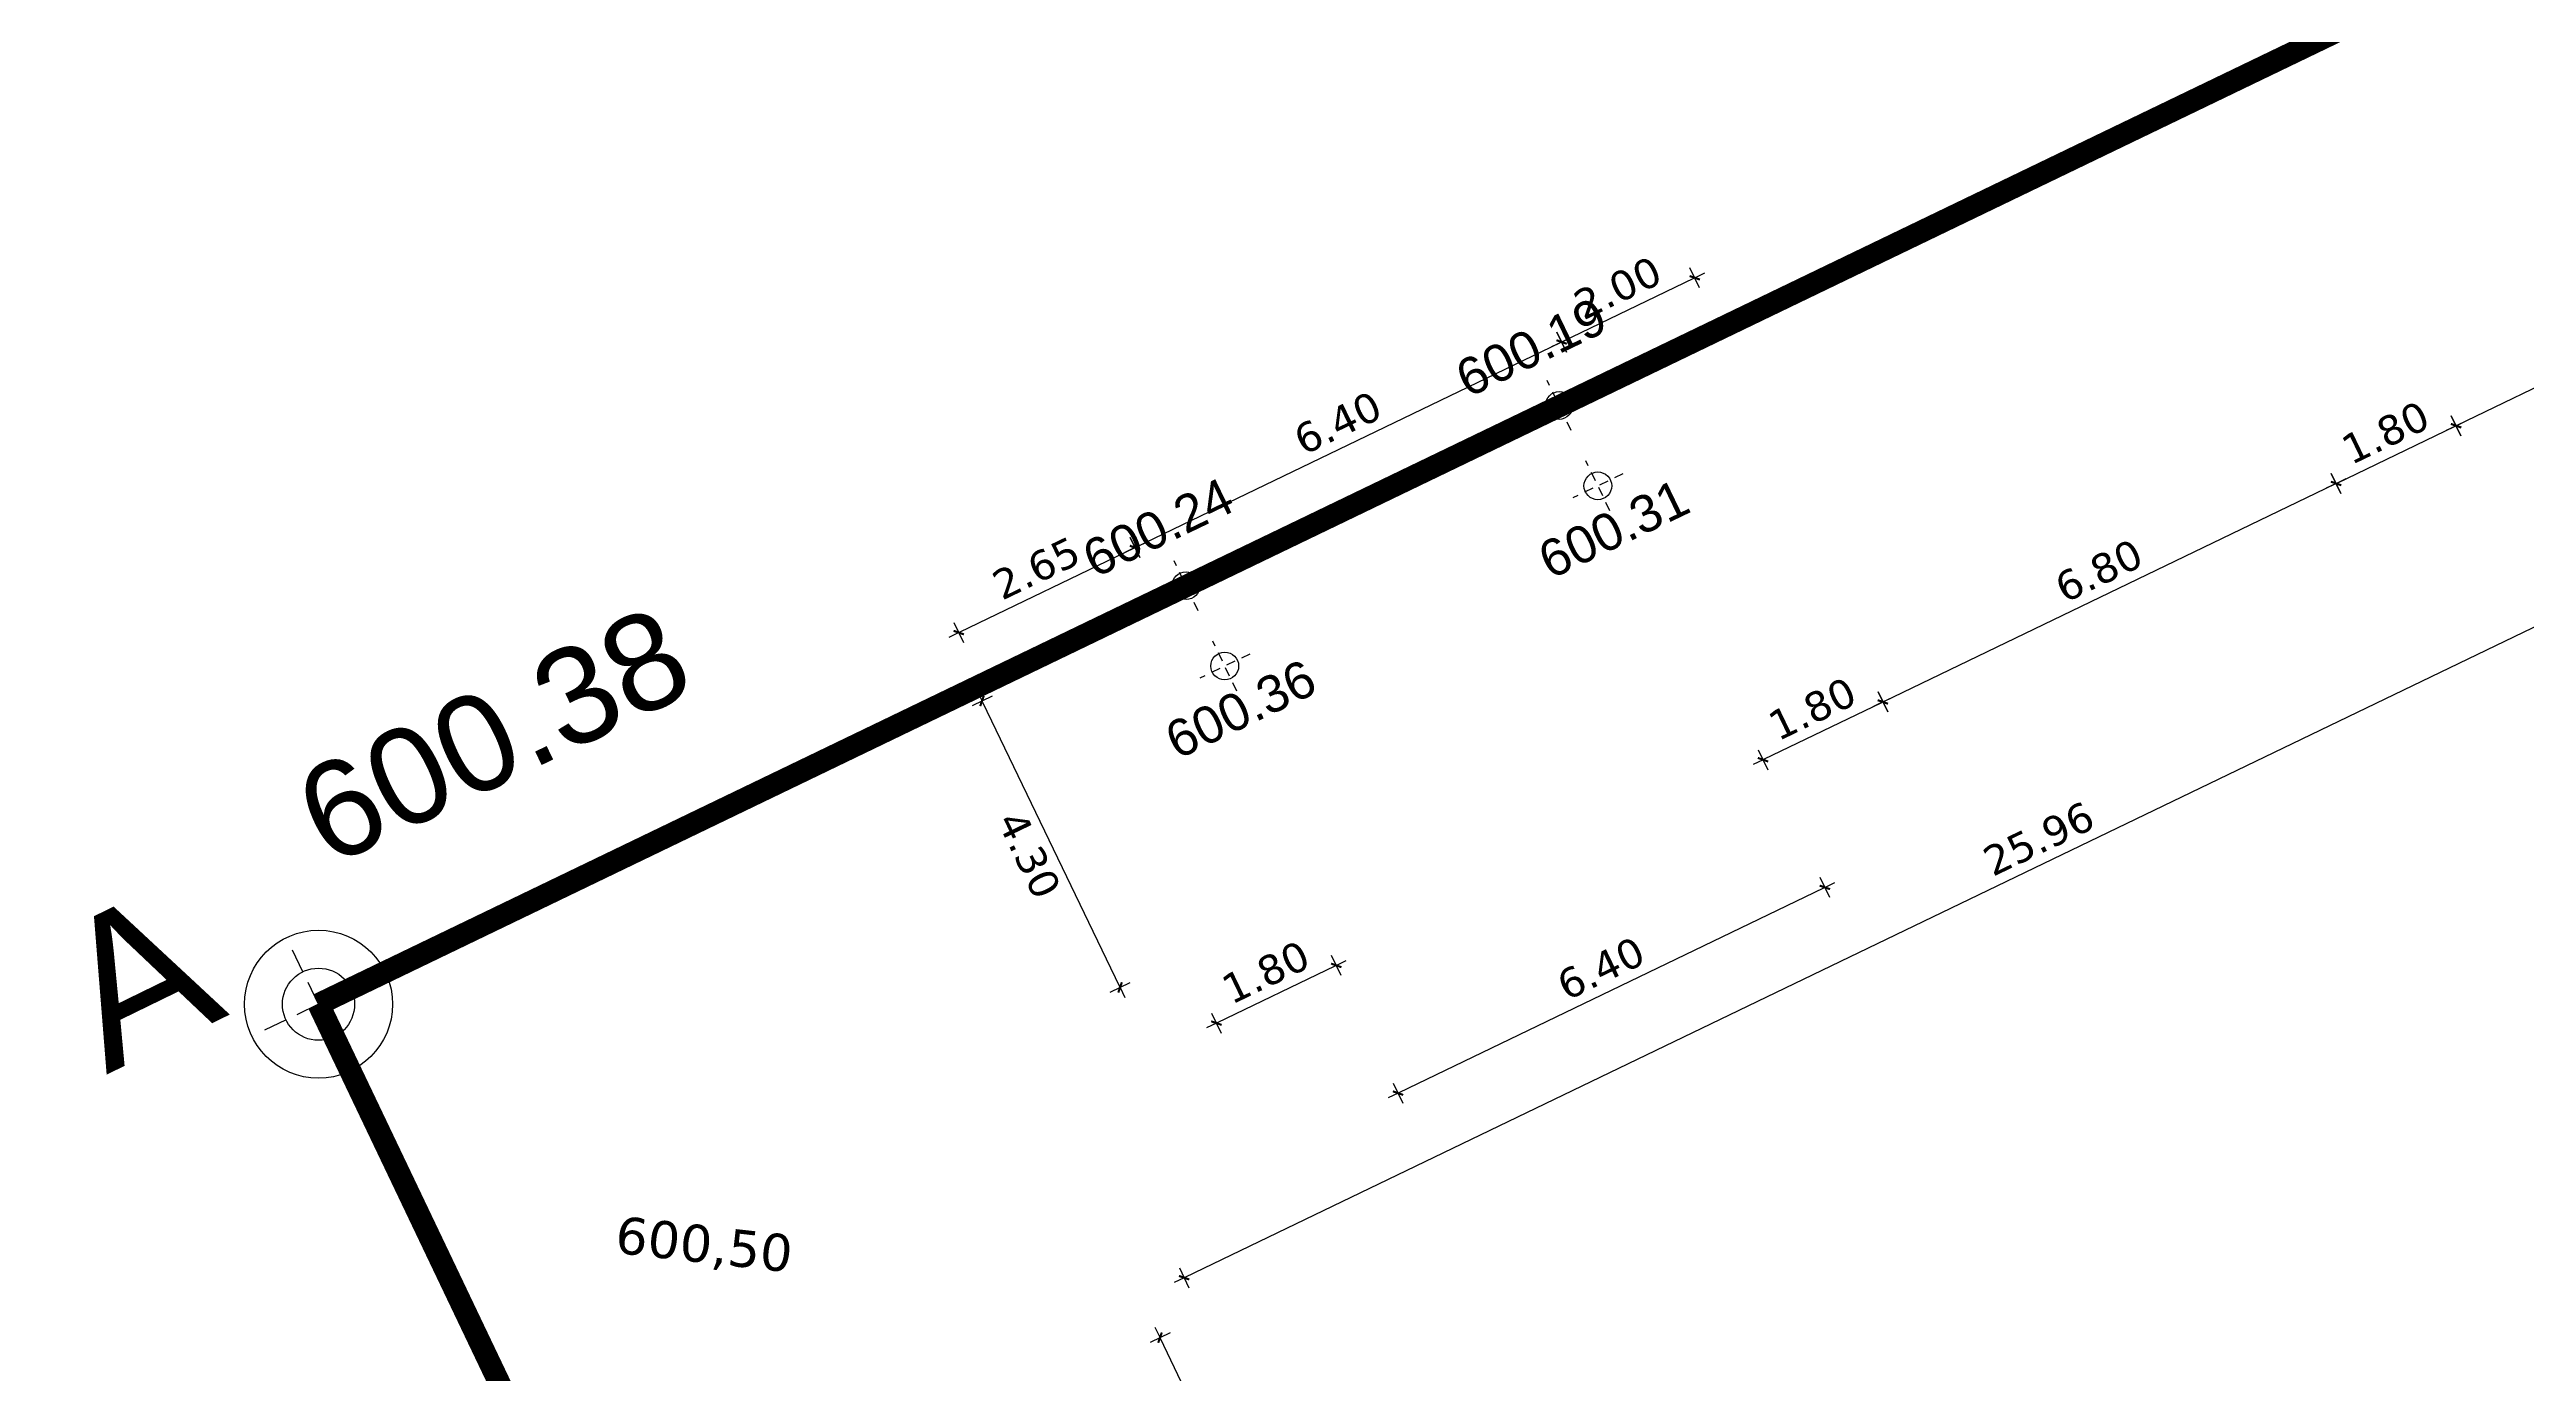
# Model space of a CAD drawing. Header units: metres. Extents: x 679716 to 681053, y 2749449 to 2750332.
# Drawn here: x 679985.87 to 680019.35, y 2749928.09 to 2749945.98 of the extents above; entities that cross this region are included whole.
import ezdxf
from ezdxf.enums import TextEntityAlignment as Align

# ---------------------------------------------------------------- set-up
doc = ezdxf.new("R2010")
doc.units = ezdxf.units.M
doc.linetypes.add('DASHEDX2', pattern=[1.5, 1, -0.5])
for name, color, linetype in [('01-TX-Altimetry 250 Topography', 51, 'Continuous'), ('01-TX-Guideline Altimetry 1000', 32, 'Continuous'), ('01-TX-Length Dimensions 250', 80, 'Continuous'), ('01-TX-Level Main Dimensions 250', 152, 'Continuous'), ('01-TX-Level Secondary Dimensions 250', 10, 'Continuous'), ('01-TX-Secondary Dimensions 1000', 152, 'Continuous')]:
    doc.layers.add(name, color=color, linetype=linetype)
doc.layers.add('02-L-Guideline Axis', color=34, linetype='DASHEDX2', lineweight=50, true_color=0xa55200)
doc.styles.add('E100', font='verdana.ttf', dxfattribs={"height": 0.4})
doc.styles.add('E200', font='verdana.ttf', dxfattribs={"height": 1})
doc.styles.add('E500', font='verdana.ttf', dxfattribs={"height": 1.25})
doc.styles.get("Standard").update_dxf_attribs({"font": 'arial.ttf'})
doc.dimstyles.new('E1000', dxfattribs={"dimscale": 0.03, "dimtxt": 1.25, "dimasz": 1, "dimexe": 0.1, "dimexo": 1, "dimgap": 8, "dimtad": 1, "dimzin": 0, "dimdsep": 46, "dimtxsty": 'E500', "dimblk1": 'LINCOT500', "dimblk2": 'LINCOT500', "dimsah": 1, "dimcen": 0.1, "dimdle": 0.1, "dimse1": 1, "dimse2": 1, "dimclrt": 256, "dimazin": 0, "dimtfac": 0.015385, "dimtofl": 0, "dimtmove": 0, "dimatfit": 3, "dimldrblk": 'LINCOT500', "dimfxl": 1, "dimtolj": 1, "dimtzin": 0, "dimarcsym": 0})
doc.dimstyles.new('E250', dxfattribs={"dimscale": 0.03, "dimtxt": 0.4, "dimasz": 0.5, "dimexe": 0.1, "dimexo": 1, "dimgap": 4, "dimtad": 1, "dimzin": 0, "dimdsep": 46, "dimtxsty": 'E100', "dimblk1": 'LINCOT200', "dimblk2": 'LINCOT200', "dimsah": 1, "dimcen": 0.1, "dimdle": 0.1, "dimse1": 1, "dimse2": 1, "dimclrt": 256, "dimadec": 0, "dimazin": 0, "dimtfac": 0.015385, "dimtofl": 0, "dimtmove": 0, "dimatfit": 3, "dimldrblk": 'LINCOT200', "dimfxl": 1, "dimtolj": 1, "dimtzin": 0, "dimarcsym": 0})

# ---------------------------------------------------------------- blocks, each defined once
blk = doc.blocks.new('LINCOT200')
for p, q in [((0, -10), (0, 10)), ((0, 0), (10, 0))]:
    blk.add_line(p, q)
at = {"const_width": 1.88}
blk.add_lwpolyline([(3.5, -3.5), (-3.5, 3.5)], dxfattribs=at)
blk = doc.blocks.new('*D18')
at = {"layer": '01-TX-Length Dimensions 250', "color": 0, "lineweight": -2, "transparency": 16777216}
blk.add_line((680001.217, 2749929.389), (680024.576, 2749940.653), dxfattribs=at)
at = {"layer": '01-TX-Length Dimensions 250', "color": 0, "lineweight": -2, "transparency": 16777216, "xscale": 0.015, "yscale": 0.015, "zscale": 0.015}
for p, rotation in [((680024.589, 2749940.66), 25.74381394530484), ((680001.203, 2749929.383), 205.7438139453048)]:
    blk.add_blockref('LINCOT200', p, dxfattribs=dict(at, rotation=rotation))
at = {"layer": '01-TX-Length Dimensions 250', "transparency": 16777216, "insert": (680012.754, 2749935.317), "char_height": 0.4, "attachment_point": 5, "rotation": 25.7438, "style": 'E100'}
blk.add_mtext('\\A1;25.96', dxfattribs=at)
blk = doc.blocks.new('*D75')
at = {"layer": '01-TX-Length Dimensions 250', "color": 0, "lineweight": -2, "transparency": 16777216}
for p, q in [((679959.332, 2750241.457), (679959.338, 2750241.457)), ((679959.335, 2750241.454), (679959.335, 2750241.46)), ((680127.64, 2749864.02), (680126.251, 2749867.133))]:
    blk.add_line(p, q, dxfattribs=at)
at = {"layer": '01-TX-Length Dimensions 250', "color": 0, "lineweight": -2, "transparency": 16777216, "xscale": 0.015, "yscale": 0.015, "zscale": 0.015, "rotation": 114.0326914823444}
blk.add_blockref('LINCOT200', (680126.245, 2749867.147), dxfattribs=at)
at = {"layer": '01-TX-Length Dimensions 250', "transparency": 16777216, "insert": (680127.433, 2749865.292), "char_height": 0.4, "attachment_point": 5, "rotation": 294.0327, "style": 'E100'}
blk.add_mtext('\\A1;R409.84', dxfattribs=at)
blk = doc.blocks.new('*D151')
at = {"layer": '01-TX-Length Dimensions 250', "color": 0, "lineweight": -2, "transparency": 16777216}
blk.add_line((680011.456, 2749906.386), (680000.884, 2749928.561), dxfattribs=at)
at = {"layer": '01-TX-Length Dimensions 250', "color": 0, "lineweight": -2, "transparency": 16777216, "xscale": 0.015, "yscale": 0.015, "zscale": 0.015}
for p, rotation in [((680000.877, 2749928.574), 115.4897272667991), ((680011.462, 2749906.372), 295.4897272667992)]:
    blk.add_blockref('LINCOT200', p, dxfattribs=dict(at, rotation=rotation))
at = {"layer": '01-TX-Length Dimensions 250', "transparency": 16777216, "insert": (680006.466, 2749917.614), "char_height": 0.4, "attachment_point": 5, "rotation": 295.4897, "style": 'E100'}
blk.add_mtext('\\A1;24.60', dxfattribs=at)
blk = doc.blocks.new('*D748')
at = {"layer": '01-TX-Length Dimensions 250', "color": 0, "lineweight": -2, "transparency": 16777216}
for p, q in [((679959.349, 2750241.426), (679959.355, 2750241.426)), ((679959.352, 2750241.423), (679959.352, 2750241.429)), ((680162.787, 2749879.464), (680161.564, 2749881.64))]:
    blk.add_line(p, q, dxfattribs=at)
at = {"layer": '01-TX-Length Dimensions 250', "color": 0, "lineweight": -2, "transparency": 16777216, "xscale": 0.015, "yscale": 0.015, "zscale": 0.015, "rotation": 119.3374578272696}
blk.add_blockref('LINCOT200', (680161.557, 2749881.653), dxfattribs=at)
at = {"layer": '01-TX-Length Dimensions 250', "transparency": 16777216, "insert": (680162.466, 2749880.706), "char_height": 0.4, "attachment_point": 5, "rotation": 299.3375, "style": 'E100'}
blk.add_mtext('\\A1;R412.70', dxfattribs=at)
blk = doc.blocks.new('*D781')
at = {"layer": '01-TX-Length Dimensions 250', "color": 0, "lineweight": -2, "transparency": 16777216}
blk.add_line((680001.653, 2749932.831), (680003.245, 2749933.599), dxfattribs=at)
at = {"layer": '01-TX-Length Dimensions 250', "color": 0, "lineweight": -2, "transparency": 16777216, "xscale": 0.015, "yscale": 0.015, "zscale": 0.015}
for p, rotation in [((680003.259, 2749933.605), 25.73365995811271), ((680001.639, 2749932.825), 205.7336599581127)]:
    blk.add_blockref('LINCOT200', p, dxfattribs=dict(at, rotation=rotation))
at = {"layer": '01-TX-Length Dimensions 250', "transparency": 16777216, "insert": (680002.306, 2749933.511), "char_height": 0.4, "attachment_point": 5, "rotation": 25.7337, "style": 'E100'}
blk.add_mtext('\\A1;1.80', dxfattribs=at)
blk = doc.blocks.new('*D782')
at = {"layer": '01-TX-Length Dimensions 250', "color": 0, "lineweight": -2, "transparency": 16777216}
blk.add_line((680004.107, 2749931.885), (680009.849, 2749934.652), dxfattribs=at)
at = {"layer": '01-TX-Length Dimensions 250', "color": 0, "lineweight": -2, "transparency": 16777216, "xscale": 0.015, "yscale": 0.015, "zscale": 0.015}
for p, rotation in [((680009.863, 2749934.659), 25.73365995811271), ((680004.094, 2749931.878), 205.7336599581127)]:
    blk.add_blockref('LINCOT200', p, dxfattribs=dict(at, rotation=rotation))
at = {"layer": '01-TX-Length Dimensions 250', "transparency": 16777216, "insert": (680006.836, 2749933.564), "char_height": 0.4, "attachment_point": 5, "rotation": 25.7337, "style": 'E100'}
blk.add_mtext('\\A1;6.40', dxfattribs=at)
blk = doc.blocks.new('*D783')
at = {"layer": '01-TX-Length Dimensions 250', "color": 0, "lineweight": -2, "transparency": 16777216}
blk.add_line((680009.04, 2749936.392), (680010.634, 2749937.16), dxfattribs=at)
at = {"layer": '01-TX-Length Dimensions 250', "color": 0, "lineweight": -2, "transparency": 16777216, "xscale": 0.015, "yscale": 0.015, "zscale": 0.015}
for p, rotation in [((680010.647, 2749937.166), 25.73365995811271), ((680009.027, 2749936.385), 205.7336599581127)]:
    blk.add_blockref('LINCOT200', p, dxfattribs=dict(at, rotation=rotation))
at = {"layer": '01-TX-Length Dimensions 250', "transparency": 16777216, "insert": (680009.694, 2749937.072), "char_height": 0.4, "attachment_point": 5, "rotation": 25.7337, "style": 'E100'}
blk.add_mtext('\\A1;1.80', dxfattribs=at)
blk = doc.blocks.new('LINCOT500')
for p, q in [((0, -25), (0, 25)), ((0, 0), (25, 0))]:
    blk.add_line(p, q)
at = {"const_width": 4.69}
blk.add_lwpolyline([(8.8, -8.8), (-8.8, 8.8)], dxfattribs=at)
blk = doc.blocks.new('*D931')
at = {"layer": '01-TX-Secondary Dimensions 1000', "color": 0, "lineweight": -2, "transparency": 16777216}
blk.add_line((680134.387, 2749880.441), (680139.445, 2749870.011), dxfattribs=at)
at = {"layer": '01-TX-Secondary Dimensions 1000', "color": 0, "lineweight": -2, "transparency": 16777216, "xscale": 0.03, "yscale": 0.03, "zscale": 0.03, "rotation": 295.8682605058664}
blk.add_blockref('LINCOT500', (680139.458, 2749869.984), dxfattribs=at)
at = {"layer": '01-TX-Secondary Dimensions 1000', "transparency": 16777216, "insert": (680136.831, 2749877.45), "char_height": 1.25, "attachment_point": 5, "rotation": 295.8683, "style": 'E500'}
blk.add_mtext('\\A1;R412.84', dxfattribs=at)
blk = doc.blocks.new('*U1071')
at = {"linetype": 'DASHEDX2', "ltscale": 0.5}
for points in [[(0, -1.5), (0, 1.5)], [(1.5, 0), (-1.5, 0)]]:
    blk.add_lwpolyline(points, dxfattribs=at)
blk.add_circle((0, 0), 0.75)
at = {"ltscale": 0.3}
blk.add_attdef('COTES', text='', height=2, dxfattribs=at).set_placement((5.695, 3.467), align=Align.MIDDLE)
blk = doc.blocks.new('*D1086')
at = {"layer": '01-TX-Length Dimensions 250', "color": 0, "lineweight": -2, "transparency": 16777216}
blk.add_line((680010.661, 2749937.173), (680016.76, 2749940.112), dxfattribs=at)
at = {"layer": '01-TX-Length Dimensions 250', "color": 0, "lineweight": -2, "transparency": 16777216, "xscale": 0.015, "yscale": 0.015, "zscale": 0.015}
for p, rotation in [((680016.773, 2749940.119), 25.73201936657905), ((680010.647, 2749937.166), 205.732019366579)]:
    blk.add_blockref('LINCOT200', p, dxfattribs=dict(at, rotation=rotation))
at = {"layer": '01-TX-Length Dimensions 250', "transparency": 16777216, "insert": (680013.567, 2749938.939), "char_height": 0.4, "attachment_point": 5, "rotation": 25.732, "style": 'E100'}
blk.add_mtext('\\A1;6.80', dxfattribs=at)
blk = doc.blocks.new('*D1087')
at = {"layer": '01-TX-Length Dimensions 250', "color": 0, "lineweight": -2, "transparency": 16777216}
blk.add_line((680016.786, 2749940.125), (680018.381, 2749940.893), dxfattribs=at)
at = {"layer": '01-TX-Length Dimensions 250', "color": 0, "lineweight": -2, "transparency": 16777216, "xscale": 0.015, "yscale": 0.015, "zscale": 0.015}
for p, rotation in [((680018.395, 2749940.899), 25.70341918356563), ((680016.773, 2749940.119), 205.7034191835656)]:
    blk.add_blockref('LINCOT200', p, dxfattribs=dict(at, rotation=rotation))
at = {"layer": '01-TX-Length Dimensions 250', "transparency": 16777216, "insert": (680017.441, 2749940.805), "char_height": 0.4, "attachment_point": 5, "rotation": 25.7034, "style": 'E100'}
blk.add_mtext('\\A1;1.80', dxfattribs=at)
blk = doc.blocks.new('*D1088')
at = {"layer": '01-TX-Length Dimensions 250', "color": 0, "lineweight": -2, "transparency": 16777216}
blk.add_line((680018.408, 2749940.907), (680024.327, 2749943.76), dxfattribs=at)
at = {"layer": '01-TX-Length Dimensions 250', "color": 0, "lineweight": -2, "transparency": 16777216, "xscale": 0.015, "yscale": 0.015, "zscale": 0.015}
for p, rotation in [((680024.34, 2749943.766), 25.73367154937738), ((680018.395, 2749940.9), 205.7336715493774)]:
    blk.add_blockref('LINCOT200', p, dxfattribs=dict(at, rotation=rotation))
at = {"layer": '01-TX-Length Dimensions 250', "transparency": 16777216, "insert": (680021.225, 2749942.629), "char_height": 0.4, "attachment_point": 5, "rotation": 25.7337, "style": 'E100'}
blk.add_mtext('\\A1;6.60', dxfattribs=at)
blk = doc.blocks.new('*D1229')
at = {"layer": '01-TX-Length Dimensions 250', "color": 0, "lineweight": -2, "transparency": 16777216}
blk.add_line((679998.477, 2749937.165), (680000.331, 2749933.321), dxfattribs=at)
at = {"layer": '01-TX-Length Dimensions 250', "color": 0, "lineweight": -2, "transparency": 16777216, "xscale": 0.015, "yscale": 0.015, "zscale": 0.015}
for p, rotation in [((679998.471, 2749937.179), 115.7336715493773), ((680000.337, 2749933.307), 295.7336715493774)]:
    blk.add_blockref('LINCOT200', p, dxfattribs=dict(at, rotation=rotation))
at = {"layer": '01-TX-Length Dimensions 250', "transparency": 16777216, "insert": (679999.108, 2749935.1), "char_height": 0.4, "attachment_point": 5, "rotation": 295.7337, "style": 'E100'}
blk.add_mtext('\\A1;4.30', dxfattribs=at)
blk = doc.blocks.new('*D1409')
at = {"layer": '01-TX-Length Dimensions 250', "color": 0, "lineweight": -2, "transparency": 16777216}
blk.add_line((680000.526, 2749939.246), (679998.169, 2749938.11), dxfattribs=at)
at = {"layer": '01-TX-Length Dimensions 250', "color": 0, "lineweight": -2, "transparency": 16777216, "xscale": 0.015, "yscale": 0.015, "zscale": 0.015}
for p, rotation in [((680000.54, 2749939.253), 25.73296030619198), ((679998.156, 2749938.104), 205.732960306192)]:
    blk.add_blockref('LINCOT200', p, dxfattribs=dict(at, rotation=rotation))
at = {"layer": '01-TX-Length Dimensions 250', "transparency": 16777216, "insert": (679999.205, 2749938.974), "char_height": 0.4, "attachment_point": 5, "rotation": 25.733, "style": 'E100'}
blk.add_mtext('\\A1;2.65', dxfattribs=at)
blk = doc.blocks.new('*D1410')
at = {"layer": '01-TX-Length Dimensions 250', "color": 0, "lineweight": -2, "transparency": 16777216}
blk.add_line((680000.551, 2749939.258), (680006.292, 2749942.025), dxfattribs=at)
at = {"layer": '01-TX-Length Dimensions 250', "color": 0, "lineweight": -2, "transparency": 16777216, "xscale": 0.015, "yscale": 0.015, "zscale": 0.015}
for p, rotation in [((680006.305, 2749942.031), 25.73296030619198), ((680000.538, 2749939.252), 205.732960306192)]:
    blk.add_blockref('LINCOT200', p, dxfattribs=dict(at, rotation=rotation))
at = {"layer": '01-TX-Length Dimensions 250', "transparency": 16777216, "insert": (680003.279, 2749940.937), "char_height": 0.4, "attachment_point": 5, "rotation": 25.733, "style": 'E100'}
blk.add_mtext('\\A1;6.40', dxfattribs=at)
blk = doc.blocks.new('*D1411')
at = {"layer": '01-TX-Length Dimensions 250', "color": 0, "lineweight": -2, "transparency": 16777216}
blk.add_line((680006.319, 2749942.038), (680008.092, 2749942.893), dxfattribs=at)
at = {"layer": '01-TX-Length Dimensions 250', "color": 0, "lineweight": -2, "transparency": 16777216, "xscale": 0.015, "yscale": 0.015, "zscale": 0.015}
for p, rotation in [((680008.105, 2749942.899), 25.73296030619198), ((680006.305, 2749942.031), 205.732960306192)]:
    blk.add_blockref('LINCOT200', p, dxfattribs=dict(at, rotation=rotation))
at = {"layer": '01-TX-Length Dimensions 250', "transparency": 16777216, "insert": (680007.063, 2749942.761), "char_height": 0.4, "attachment_point": 5, "rotation": 25.733, "style": 'E100'}
blk.add_mtext('\\A1;2.00', dxfattribs=at)
blk = doc.blocks.new('Cotes Altimetriques')
at = {"linetype": 'DASHEDX2', "ltscale": 0.5}
for points in [[(0, -1.5), (0, 1.5)], [(1.5, 0), (-1.5, 0)]]:
    blk.add_lwpolyline(points, dxfattribs=at)
blk.add_circle((0, 0), 0.75)
at = {"ltscale": 0.3}
blk.add_attdef('COTES', text='', height=2, dxfattribs=at).set_placement((0, 3.5), align=Align.MIDDLE)
blk = doc.blocks.new('*U1762')
at = {"linetype": 'DASHEDX2', "ltscale": 0.5}
for points in [[(0, -1.5), (0, 1.5)], [(1.5, 0), (-1.5, 0)]]:
    blk.add_lwpolyline(points, dxfattribs=at)
blk.add_circle((0, 0), 0.75)
at = {"ltscale": 0.3}
blk.add_attdef('COTES', text='', height=2, dxfattribs=at).set_placement((-0.24, -2.46), align=Align.MIDDLE)

msp = doc.modelspace()

# ---------------------------------------------------------------- linework, layer by layer
at = {"color": 3}
msp.add_circle((679989.503, 2749933.08), 1, dxfattribs=at)
at = {"layer": '02-L-Guideline Axis', "const_width": 0.3}
for points in [[(679989.503, 2749933.08), (680528.199, 2750192.726)], [(680084.689, 2749733.627), (679989.503, 2749933.08)]]:
    msp.add_lwpolyline(points, dxfattribs=at)

# ---------------------------------------------------------------- block references
at = {"layer": '01-TX-Guideline Altimetry 1000', "ltscale": 0.3, "xscale": 0.65, "yscale": 0.65, "zscale": 0.65, "rotation": 25.73366104797413}
msp.add_blockref('*U1071', (679989.503, 2749933.08), dxfattribs=at).add_auto_attribs({'COTES': '600.38'})
at = {"layer": '01-TX-Level Main Dimensions 250', "ltscale": 0.3, "xscale": 0.25, "yscale": 0.25, "zscale": 0.25, "rotation": 25.73366104797413}
for p, values in [((680006.272, 2749941.173), {'COTES': '600.19'}), ((680001.229, 2749938.737), {'COTES': '600.24'})]:
    msp.add_blockref('Cotes Altimetriques', p, dxfattribs=at).add_auto_attribs(values)
at = {"layer": '01-TX-Level Secondary Dimensions 250', "ltscale": 0.3, "xscale": 0.25, "yscale": 0.25, "zscale": 0.25, "rotation": 25.73366104797413}
for p, values in [((680006.795, 2749940.087), {'COTES': '600.31'}), ((680001.752, 2749937.651), {'COTES': '600.36'})]:
    msp.add_blockref('*U1762', p, dxfattribs=at).add_auto_attribs(values)

# ---------------------------------------------------------------- texts
at = {"color": 3}
msp.add_text('A', height=2, rotation=26, dxfattribs=at).set_placement((679986.634, 2749932.126))
at = {"layer": '01-TX-Altimetry 250 Topography', "ltscale": 0.3, "insert": (679993.551, 2749930.22), "char_height": 0.5, "attachment_point": 1, "rotation": 353.5876, "style": 'E200'}
msp.add_mtext_dynamic_manual_height_columns('600,50', width=6.56735, gutter_width=2, heights=[0], dxfattribs=at)

# ---------------------------------------------------------------- dimensions: what is measured, and where the dimension line sits
at = {"layer": '01-TX-Length Dimensions 250'}
dim = msp.add_radius_dim(center=(679959.335, 2750241.457), mpoint=(680126.245, 2749867.147), dimstyle='E250', dxfattribs=at)
dim.commit()
dim.dimension.update_dxf_attribs({"geometry": '*D75', "text_midpoint": (680127.132, 2749865.158), "dimtype": 164})
dim = msp.add_radius_dim(center=(679959.352, 2750241.426), mpoint=(680161.557, 2749881.653), dimstyle='E250', dxfattribs=at)
dim.commit()
dim.dimension.update_dxf_attribs({"geometry": '*D748', "text_midpoint": (680162.466, 2749880.706)})
for base, p1, p2, angle, picture, middle in [((680024.34, 2749943.766), (680017.961, 2749941.8), (680023.906, 2749944.666), 25.7337, '*D1088', (680021.225, 2749942.629)), ((680008.105, 2749942.899), (680006.638, 2749941.341), (680008.439, 2749942.207), 25.733, '*D1411', (680007.063, 2749942.761)), ((680006.305, 2749942.031), (680000.871, 2749938.559), (680006.638, 2749941.341), 25.733, '*D1410', (680003.279, 2749940.937)), ((680010.647, 2749937.166), (680006.638, 2749941.341), (680010.213, 2749938.067), 25.7337, '*D783', (680009.694, 2749937.072)), ((679998.156, 2749938.104), (680000.873, 2749938.56), (679998.49, 2749937.41), 25.733, '*D1409', (679999.205, 2749938.974)), ((680009.863, 2749934.659), (680000.873, 2749938.56), (680007.616, 2749939.321), 25.7337, '*D782', (680006.836, 2749933.564)), ((680000.337, 2749933.307), (679999.339, 2749937.597), (680001.205, 2749933.725), 115.7337, '*D1229', (679999.108, 2749935.1))]:
    dim = msp.add_linear_dim(base=base, p1=p1, p2=p2, angle=angle, dimstyle='E250', dxfattribs=at)
    dim.commit()
    dim.dimension.update_dxf_attribs({"geometry": picture, "text_midpoint": middle})
for p1, p2, distance, picture, middle in [((680016.339, 2749941.02), (680017.961, 2749941.8), -1, '*D1087', (680017.441, 2749940.805)), ((680010.213, 2749938.067), (680016.339, 2749941.02), -1, '*D1086', (680013.567, 2749938.939)), ((680001.46, 2749928.849), (680024.847, 2749940.127), 0.592, '*D18', (680012.754, 2749935.317)), ((680012.072, 2749906.663), (680001.487, 2749928.865), 0.675, '*D151', (680006.466, 2749917.614))]:
    dim = msp.add_aligned_dim(p1=p1, p2=p2, distance=distance, dimstyle='E250', dxfattribs=at)
    dim.commit()
    dim.dimension.update_dxf_attribs({"geometry": picture, "text_midpoint": middle})
dim = msp.add_linear_dim(base=(680003.259, 2749933.605), p1=(680001.205, 2749933.725), p2=(680000.871, 2749938.559), angle=25.7337, dimstyle='E250', dxfattribs=at)
dim.commit()
dim.dimension.update_dxf_attribs({"geometry": '*D781', "text_midpoint": (680002.449, 2749933.215), "dimtype": 160})
at = {"layer": '01-TX-Secondary Dimensions 1000'}
dim = msp.add_radius_dim(center=(679959.334, 2750241.457), mpoint=(680139.458, 2749869.984), dimstyle='E1000', dxfattribs=at)
dim.commit()
dim.dimension.update_dxf_attribs({"geometry": '*D931', "text_midpoint": (680136.027, 2749877.06), "dimtype": 164})

doc.saveas('drawing.dxf')
